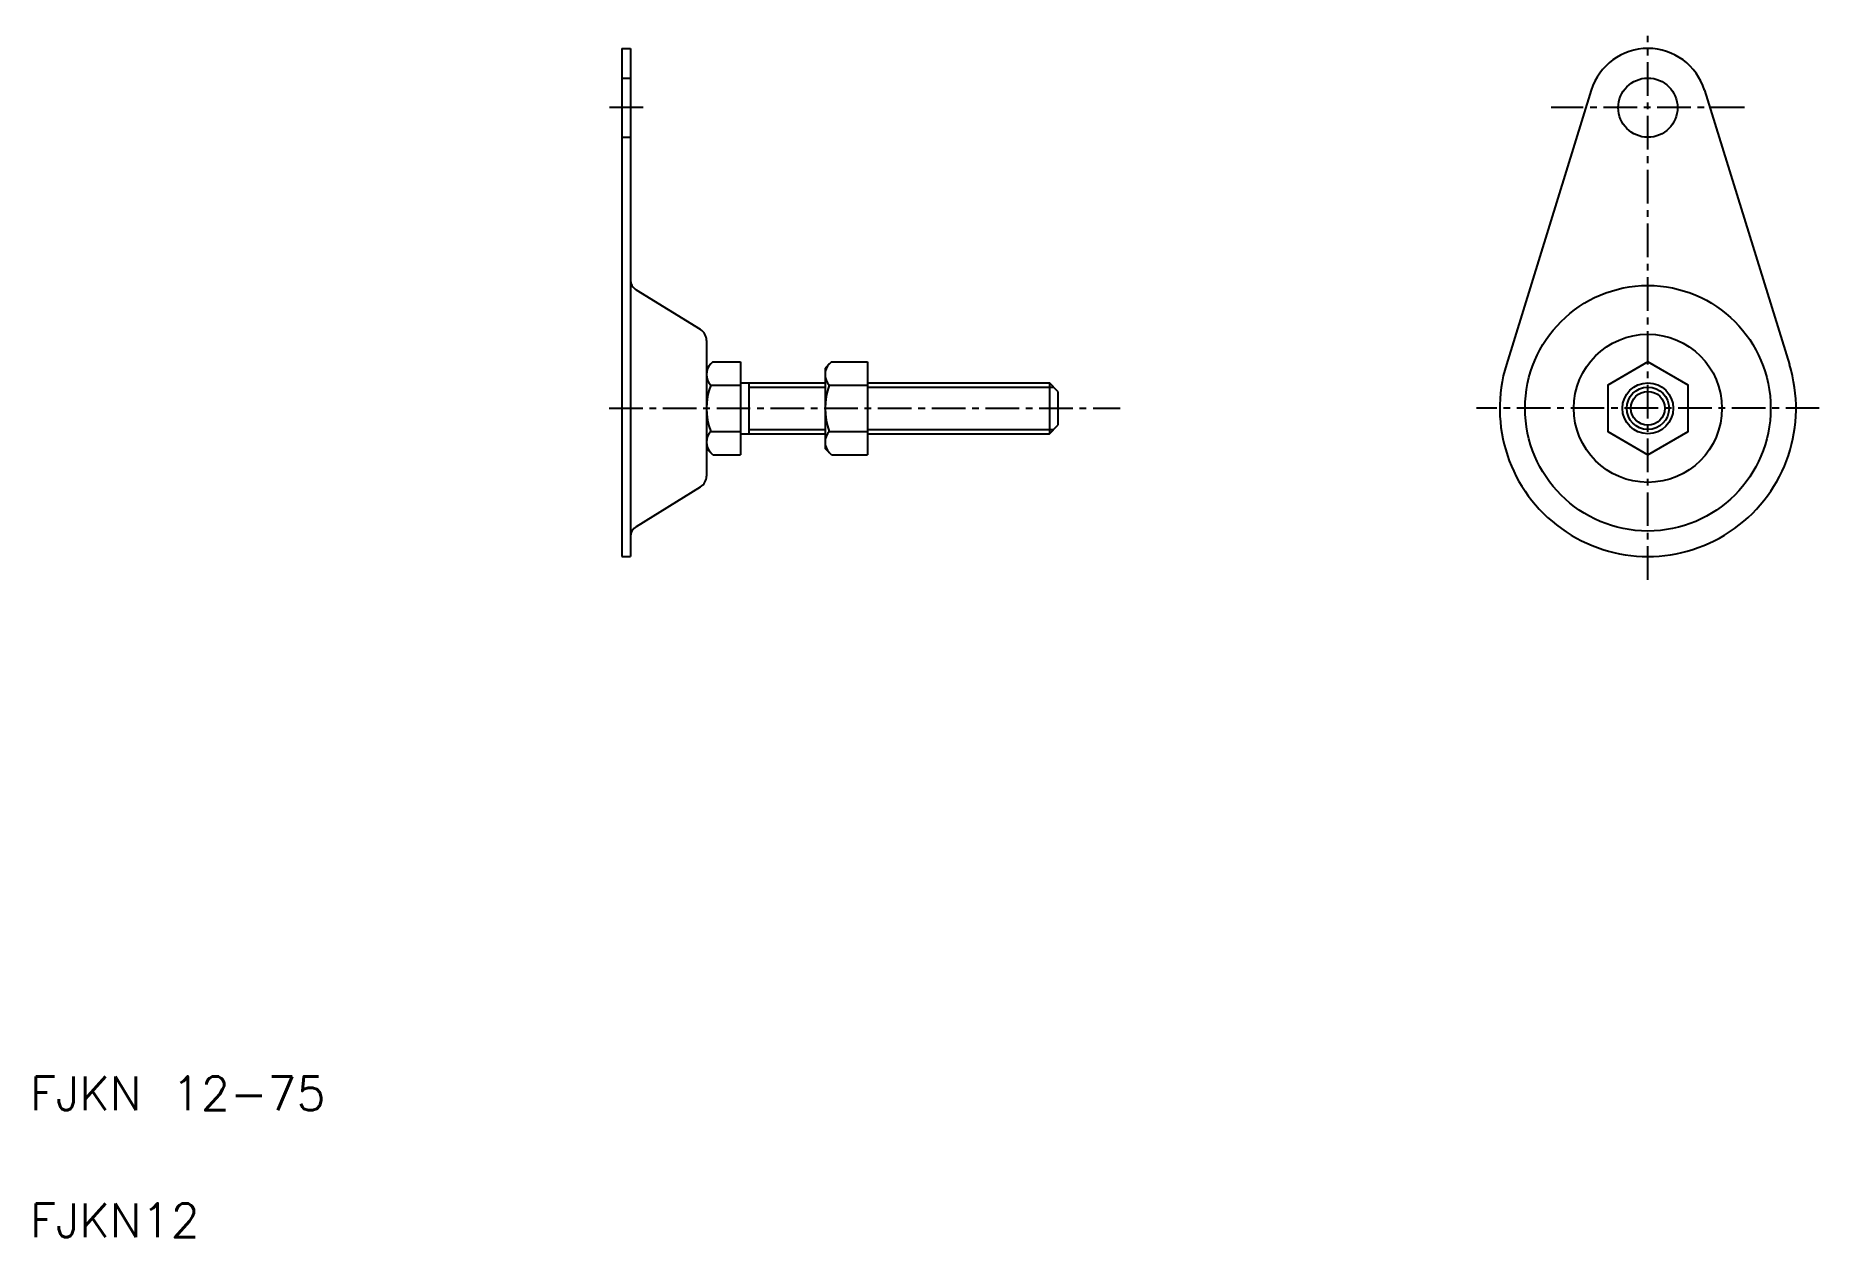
# Model space of a CAD drawing. Extents: x 21 to 443, y 20 to 304.
import ezdxf

# ---------------------------------------------------------------- set-up
doc = ezdxf.new("R2010")
doc.units = 0
doc.header["$LTSCALE"] = 0.25
doc.linetypes.add('CENTER', pattern=[50.8, 31.75, -6.35, 6.35, -6.35])
doc.linetypes.add('DASHED', pattern=[19.05, 12.7, -6.35])
doc.layers.get('0').update_dxf_attribs({"linetype": 'CONTINUOUS'})
doc.layers.add('CENTER', color=1, linetype='CENTER')
doc.styles.get("Standard").update_dxf_attribs({"font": 'txt', "bigfont": 'BIGFONT'})

msp = doc.modelspace()

# ---------------------------------------------------------------- linework, layer by layer
at = {"color": 7, "linetype": 'CONTINUOUS'}
for p, q in [((159.85, 300.8), (159.85, 180.8)), ((159.85, 300.8), (161.85, 300.8)), ((161.85, 300.8), (161.85, 180.8)), ((388.85, 290.94), (368.79, 226.15)), ((415.59, 290.94), (435.65, 226.15)), ((161.85, 240.8), (161.85, 240.8)), ((178.42, 234.37), (163.27, 243.73)), ((179.85, 231.82), (179.85, 199.78)), ((181.35, 226.77), (179.85, 225.27)), ((181.35, 226.77), (187.85, 226.77)), ((187.85, 226.77), (187.85, 204.83)), ((209.35, 226.77), (207.85, 225.27)), ((207.85, 225.27), (207.85, 206.33)), ((209.35, 226.77), (217.85, 226.77)), ((217.85, 226.77), (217.85, 204.83)), ((180.85, 221.28), (187.85, 221.28)), ((187.85, 221.8), (207.85, 221.8)), ((189.85, 221.8), (189.85, 209.8)), ((208.85, 221.28), (217.85, 221.28)), ((217.85, 221.8), (260.85, 221.8)), ((262.85, 219.8), (260.85, 221.8)), ((260.85, 221.8), (260.85, 209.8)), ((262.85, 219.8), (262.85, 211.8)), ((260.85, 209.8), (262.85, 211.8)), ((180.85, 210.31), (187.85, 210.31)), ((187.85, 209.8), (207.85, 209.8)), ((208.85, 210.31), (217.85, 210.31)), ((217.85, 209.8), (260.85, 209.8)), ((181.35, 204.83), (179.85, 206.33)), ((181.35, 204.83), (187.85, 204.83)), ((209.35, 204.83), (207.85, 206.33)), ((209.35, 204.83), (217.85, 204.83)), ((163.27, 187.87), (178.42, 197.23)), ((159.85, 180.8), (161.85, 180.8))]:
    msp.add_line(p, q, dxfattribs=at)
at = {"color": 3, "linetype": 'DASHED'}
for p, q in [((159.85, 293.8), (161.85, 293.8)), ((159.85, 279.8), (161.85, 279.8))]:
    msp.add_line(p, q, dxfattribs=at)
at = {"color": 3, "linetype": 'CONTINUOUS'}
for p, q in [((189.85, 220.8), (207.85, 220.8)), ((217.85, 220.8), (261.85, 220.8)), ((189.85, 210.8), (207.85, 210.8)), ((217.85, 210.8), (261.85, 210.8))]:
    msp.add_line(p, q, dxfattribs=at)
at = {"color": 7, "linetype": 'CONTINUOUS'}
msp.add_lwpolyline([(402.22, 204.83), (411.72, 210.31), (411.72, 221.28), (402.22, 226.77), (392.72, 221.28), (392.72, 210.31), (402.22, 204.83)], dxfattribs=at)
for centre, radius in [((402.22, 286.8), 7), ((402.22, 215.8), 29), ((402.22, 215.8), 17.5), ((402.22, 215.8), 6), ((402.22, 215.8), 4)]:
    msp.add_circle(centre, radius, dxfattribs=at)
at = {"color": 3, "linetype": 'CONTINUOUS'}
msp.add_circle((402.22, 215.8), 5, dxfattribs=at)
at = {"color": 7, "linetype": 'CONTINUOUS'}
for centre, radius, start, end in [((402.22, 286.8), 14, 17.204, 162.796), ((164.85, 246.28), 3, 180, 238.3083), ((176.85, 231.82), 3, 0, 58.3083), ((183.42, 223.78), 3.58, 135.932, 224.068), ((211.42, 223.78), 3.58, 135.932, 224.068), ((402.22, 215.8), 35, 162.796, 17.204), ((195.39, 215.8), 15.54, 159.334, 200.665), ((223.39, 215.8), 15.54, 159.334, 200.665), ((183.42, 207.82), 3.58, 135.932, 224.068), ((211.42, 207.82), 3.58, 135.932, 224.068), ((176.85, 199.78), 3, 301.6917, 0), ((164.85, 185.32), 3, 121.6917, 180)]:
    msp.add_arc(centre, radius, start, end, dxfattribs=at)
at = {"layer": 'CENTER', "color": 1, "linetype": 'CENTER'}
for p, q in [((402.22, 175.3), (402.22, 303.8)), ((164.85, 286.8), (156.85, 286.8)), ((425.06, 286.8), (379.38, 286.8)), ((156.85, 215.8), (277.54, 215.8)), ((442.72, 215.8), (361.72, 215.8))]:
    msp.add_line(p, q, dxfattribs=at)

# ---------------------------------------------------------------- texts
at = {"color": 7, "linetype": 'CONTINUOUS'}
for s, p in [('FJKN 12-75', (20, 50)), ('FJKN12', (20, 20))]:
    msp.add_text(s, height=8, dxfattribs=at).set_placement(p)

doc.saveas('drawing.dxf')
